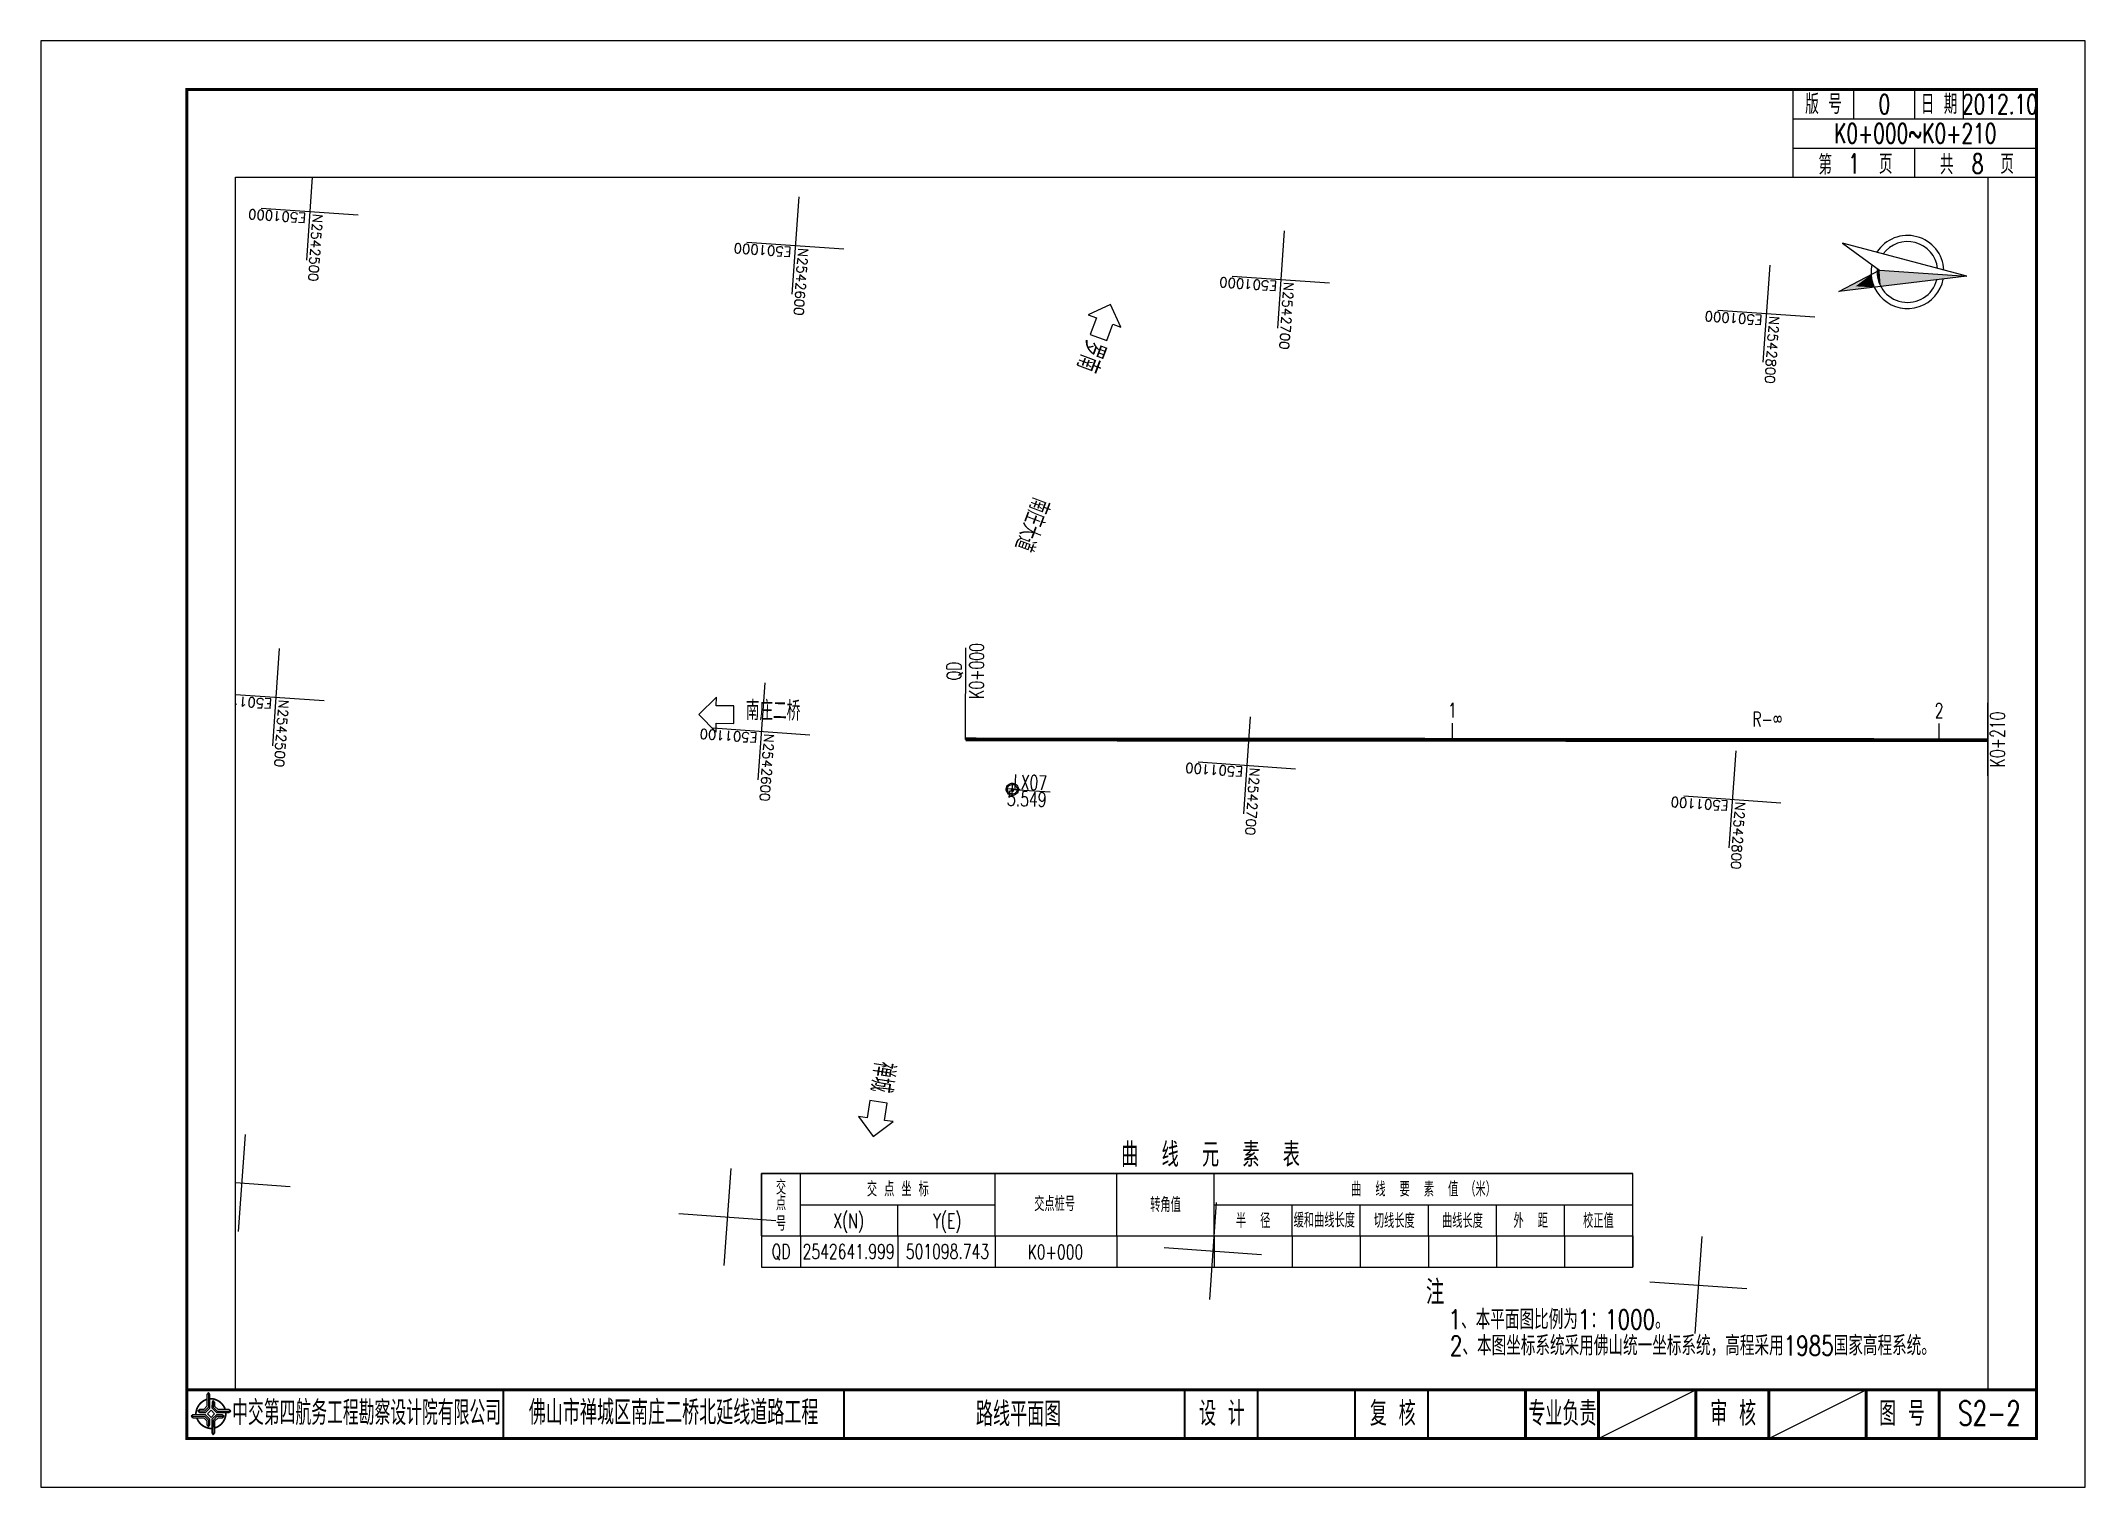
# Paper-space layout '平面图001' of a CAD drawing. Header units: inches, sheet in millimetres. Extents: x -7 to 413, y -20 to 277.
# The model-space entities are those that its viewports show. They can reach past a viewport. Long polylines and large blocks are cut down to what shows.
import ezdxf
from ezdxf.enums import TextEntityAlignment as Align

# ---------------------------------------------------------------- set-up
doc = ezdxf.new("R2010")
doc.units = ezdxf.units.IN
for name, color, linetype in [('0-文字', 7, 'Continuous'), ('canshu', 7, 'Continuous'), ('circle', 3, 'Continuous'), ('HIDE_B', 7, 'Continuous'), ('station', 6, 'Continuous'), ('zhix', 7, 'Continuous'), ('内起讫桩号', 7, 'Continuous'), ('图框', 7, 'Continuous'), ('坐标网', 2, 'Continuous'), ('控制导线点', 7, 'Continuous'), ('文字', 7, 'Continuous'), ('标题栏', 7, 'Continuous'), ('次轮廓线', 7, 'Continuous'), ('红色线', 1, 'Continuous'), ('表头', 6, 'Continuous'), ('表线', 7, 'Continuous'), ('表行', 7, 'Continuous'), ('要素桩', 7, 'Continuous')]:
    doc.layers.add(name, color=color, linetype=linetype)
doc.styles.add('GTF_XW', font='simplex1.shx', dxfattribs={"width": 0.7, "bigfont": 'hztxt.shx'})
doc.styles.get("Standard").update_dxf_attribs({"font": 'simplex1.shx', "width": 0.7, "bigfont": 'hztxt.shx'})
doc.styles.add('内起讫桩号', font='simplex1.shx', dxfattribs={"width": 0.7, "bigfont": 'hztxt.shx'})
doc.styles.add('表头', font='simplex1.shx', dxfattribs={"width": 0.7, "bigfont": 'hztxt.shx'})
doc.styles.add('表行', font='simplex1.shx', dxfattribs={"width": 0.7, "bigfont": 'hztxt.shx'})

# ---------------------------------------------------------------- blocks, each defined once
blk = doc.blocks.new('TK.EBZ')
at = {"layer": '标题栏'}
blk.add_line((-15, 0), (15, 0), dxfattribs=at)
at = {"layer": '内起讫桩号', "style": '内起讫桩号'}
blk.add_attdef('0001', text='', height=2.5, dxfattribs=at).set_placement((0, -1), align=Align.TOP_CENTER)
blk = doc.blocks.new('*U18')
at = {"linetype": 'Continuous'}
for points in [[(7.37, -20.86), (4.74, -14.23), (2.1, -14.85)], [(7.37, -20.86), (2.1, -14.85), (10, -27.5)], [(7.37, -20.86), (7.24, -13.14), (4.74, -14.23)], [(7.37, -20.86), (10, -27.5), (7.24, -13.14)]]:
    blk.add_solid(points, dxfattribs=at)
blk = doc.blocks.new('*U17')
at = {"linetype": 'Continuous'}
for points in [[(0, 24.5), (0, -11.5), (6.74, -10.53)], [(0.62, -12.48), (6.74, -10.53), (0, -11.5)], [(6.74, -10.53), (0.62, -12.48), (3.8, -11.91)]]:
    blk.add_solid(points, dxfattribs=at)
blk = doc.blocks.new('TK.ZBZ')
for p, q in [((0, 24.5), (-10, -27.5)), ((0, -11.5), (0, 24.5)), ((0, 24.5), (10, -27.5)), ((-10, -27.5), (0, -11.5)), ((10, -27.5), (0, -11.5))]:
    blk.add_line(p, q)
for radius, start, end in [(15, 97.08036, 241.14858), (12.5, 100.83878, 237.39017), (15, 261.96927, 82.91964), (12.5, 267.17751, 79.16122)]:
    blk.add_arc((0, 0), radius, start, end)
at = {"linetype": 'Continuous'}
for name in ['*U17', '*U18']:
    blk.add_blockref(name, (0, 0), dxfattribs=at)
blk = doc.blocks.new('曲线元素表带坐标无要素桩表行')
at = {"layer": '表线'}
for p, q in [((-179, 0), (-179, -12.8)), ((-163, 0), (-163, -12.8)), ((-123, 0), (-123, -12.8)), ((-83, 0), (-83, -12.8)), ((-33, 0), (-33, -12.8)), ((7, 0), (7, -12.8)), ((39, 0), (39, -12.8)), ((67, 0), (67, -12.8)), ((95, 0), (95, -12.8)), ((123, 0), (123, -12.8)), ((151, 0), (151, -12.8)), ((179, 0), (179, -12.8)), ((-179, -12.8), (179, -12.8))]:
    blk.add_line(p, q, dxfattribs=at)
at = {"layer": '表行', "style": '表行'}
for tag, width, p in [('JDNAME', 0.75, (-171, -6.4)), ('XN', 0.75, (-143.25, -6.4)), ('YE', 0.75, (-102.62, -6.4)), ('JDZH', 0.75, (-58.27, -6.59)), ('ZHUANJ', 0.65, (-13, -6.4)), ('RR', 0.75, (23, -6.4)), ('S1_S2', 0.75, (53, -6.4)), ('T1_T2', 0.75, (81, -6.4)), ('SC', 0.75, (109, -6.4)), ('EE', 0.75, (137, -6.4)), ('S_T', 0.75, (165, -6.4))]:
    blk.add_attdef(tag, text='', height=4.5, dxfattribs=dict(at, width=width)).set_placement(p, align=Align.MIDDLE_CENTER)
blk = doc.blocks.new('曲线元素表带坐标无要素桩表头')
at = {"layer": '表线'}
for p, q in [((-179, 25.6), (179, 25.6)), ((-179, 0), (-179, 25.6)), ((179, 0), (179, 25.6))]:
    blk.add_line(p, q, dxfattribs=at)
at = {"layer": '表线', "color": 7}
for p, q in [((-163, 0), (-163, 25.6)), ((-83, 0), (-83, 25.6)), ((-33, 0), (-33, 25.6)), ((7, 0), (7, 25.6)), ((-163, 12.8), (-83, 12.8)), ((-123, 0), (-123, 12.8)), ((7, 12.8), (179, 12.8)), ((39, 0), (39, 12.8)), ((67, 0), (67, 12.8)), ((95, 0), (95, 12.8)), ((123, 0), (123, 12.8)), ((151, 0), (151, 12.8)), ((-179, 0), (179, 0))]:
    blk.add_line(p, q, dxfattribs=at)
at = {"layer": '表头', "color": 7, "style": '表头', "width": 0.7}
for s, height, p in [('曲  线  元  素  表', 10, (5.5, 33.38)), ('点', 6, (-171, 13.5)), ('交', 6, (-171, 20)), ('交 点 坐 标', 6, (-123, 19.25)), ('交点桩号', 6, (-58.56, 13.19)), ('曲  线  要  素  值 （米）', 6, (93, 19.2)), ('号', 6, (-171, 5.13)), ('X(N)', 6, (-143.25, 6.25)), ('Y(E)', 6, (-102.75, 6.25)), ('转角值', 6, (-13, 12.8)), ('半  径', 6, (23, 6.25)), ('缓和曲线长度', 6, (52.24, 6.45)), ('切线长度', 6, (81, 6.25)), ('曲线长度', 6, (109, 6.25)), ('外  距', 6, (137.06, 6.25)), ('校正值', 6, (164.88, 6.25))]:
    blk.add_text(s, height=height, dxfattribs=at).set_placement(p, align=Align.MIDDLE_CENTER)
blk = doc.blocks.new('tb')
at = {"lineweight": -3}
h = blk.add_hatch(color=256, dxfattribs=at)
h.paths.add_polyline_path([(-1.23, -0.13), (-3.78, -0.14), (-4.14, -0.41), (-1.4, -0.44), (-0.56, -1.24), (-0.54, -2.62), (-0.27, -2.2), (-0.26, -1.06)])
h.paths.add_polyline_path([(0.13, -1.08), (0.14, -3.86), (0.41, -4.26), (0.44, -1.24), (1.25, -0.43), (2.66, -0.43), (2.26, -0.16), (1.07, -0.15)])
h.paths.add_polyline_path([(1.08, 0.3), (3.62, 0.3), (4.02, 0.56), (1.25, 0.57), (0.43, 1.39), (0.43, 2.8), (0.16, 2.41), (0.15, 1.24)])
h.paths.add_polyline_path([(-0.28, 1.21), (-0.28, 3.99), (-0.56, 4.39), (-0.57, 1.41), (-1.38, 0.6), (-2.74, 0.56), (-2.33, 0.3), (-1.2, 0.29)])
for p, q in [((-0.56, 4.39), (-0.57, 1.41)), ((-1.38, 0.6), (-2.74, 0.56)), ((-0.57, 1.41), (-1.38, 0.6)), ((0.43, 2.8), (0.43, 1.39)), ((0.43, 1.39), (1.25, 0.57)), ((1.25, 0.57), (4.02, 0.56)), ((-4.14, -0.41), (-1.4, -0.44)), ((-1.4, -0.44), (-0.56, -1.24)), ((-0.56, -1.24), (-0.54, -2.62)), ((0.41, -4.26), (0.44, -1.24)), ((0.44, -1.24), (1.25, -0.43)), ((1.25, -0.43), (2.66, -0.43))]:
    blk.add_line(p, q, dxfattribs=at)
at = {"lineweight": -3, "flags": 128}
for points in [[(-0.9, 3.99), (-0.9, 1.58), (-1.53, 0.91), (-2.34, 0.91), (-2.74, 0.56), (-2.33, 0.3), (-1.2, 0.29), (-0.28, 1.21), (-0.28, 3.99), (-0.56, 4.39)], [(-0.04, 0.77), (0.68, 0.04), (-0.04, -0.69), (-0.77, 0.05)], [(3.62, 0.92), (1.43, 0.92), (0.77, 1.54), (0.77, 2.38), (0.43, 2.8), (0.16, 2.41), (0.15, 1.24), (1.08, 0.3), (3.62, 0.3), (4.02, 0.56)], [(-3.73, -0.76), (-1.54, -0.76), (-0.89, -1.39), (-0.89, -2.21), (-0.54, -2.62), (-0.27, -2.2), (-0.26, -1.06), (-1.23, -0.13), (-3.78, -0.14), (-4.14, -0.41)], [(0.75, -3.85), (0.75, -1.43), (1.4, -0.78), (2.26, -0.78), (2.66, -0.43), (2.26, -0.16), (1.07, -0.15), (0.13, -1.08), (0.14, -3.86), (0.41, -4.26)]]:
    blk.add_lwpolyline(points, close=True, dxfattribs=at)
at = {"lineweight": -3, "const_width": 0.35, "flags": 128}
for points in [[(-0.9, 3.02, 0.324167), (-3.16, -0.14)], [(2.88, 0.92, 0.324403), (-0.24, 3.15)], [(0.75, -2.86, 0.325418), (3.02, 0.26)], [(-2.98, -0.76, 0.322976), (0.14, -2.98)]]:
    blk.add_lwpolyline(points, format="xyb", dxfattribs=at)
blk = doc.blocks.new('123')
at = {"layer": '图框', "linetype": 'Continuous'}
for points in [[(-7.5, 277), (-7.5, -20)], [(412.5, 277), (-7.5, 277)], [(412.5, -20), (412.5, 277)], [(-7.5, -20), (412.5, -20)]]:
    blk.add_lwpolyline(points, dxfattribs=at)
blk = doc.blocks.new('控制导线点')
at = {"layer": '控制导线点'}
for p, q in [((500961.792, 2543567.946, 3.298), (500960.192, 2543567.946)), ((500962.192, 2543568.346, 3.298), (500962.192, 2543569.946)), ((500962.192, 2543567.546, 3.298), (500962.192, 2543565.946)), ((500962.592, 2543567.946, 3.298), (500964.192, 2543567.946))]:
    blk.add_line(p, q, dxfattribs=at)
for centre, radius in [((500962.192, 2543567.946), 2.5), ((500962.192, 2543567.946), 2), ((500962.192, 2543567.946, 3.298), 0.4)]:
    blk.add_circle(centre, radius, dxfattribs=at)

msp = doc.modelspace()

# ---------------------------------------------------------------- linework, layer by layer
at = {"layer": '0-文字', "ltscale": 1000, "flags": 128}
for points in [[(501007.58, 2542665.48), (501010.02, 2542661.01), (501010.52, 2542662.74), (501013.98, 2542661.72), (501014.99, 2542665.18), (501011.54, 2542666.19), (501012.05, 2542667.92), (501007.58, 2542665.48)], [(501181.39, 2542628.78), (501178.07, 2542632.65), (501177.94, 2542630.85), (501174.35, 2542631.13), (501174.07, 2542627.54), (501177.66, 2542627.26), (501177.52, 2542625.47), (501181.39, 2542628.78)], [(501097.45, 2542586.94), (501100.82, 2542590.75), (501099.02, 2542590.64), (501098.8, 2542594.23), (501095.21, 2542594.02), (501095.43, 2542590.42), (501093.63, 2542590.31), (501097.45, 2542586.94)]]:
    msp.add_lwpolyline(points, dxfattribs=at)
at = {"layer": 'circle', "flags": 128}
msp.add_lwpolyline([(501098.74, 2542642), (501070.02, 2543056.24), (500722.15, 2543579.97), (500789.69, 2544110.56), (500796.25, 2544564.61), (500780.14, 2544704.36), (500785.15, 2545040.06)], dxfattribs=at)
at = {"layer": 'circle'}
msp.add_circle((501098.74, 2542642), 0, dxfattribs=at)
at = {"layer": 'station'}
for p, q in [((501084.91, 2542841.52), (501081.49, 2542841.28)), ((501091.83, 2542741.76), (501088.41, 2542741.52))]:
    msp.add_line(p, q, dxfattribs=at)
at = {"layer": 'zhix', "const_width": 0.8, "flags": 128}
msp.add_lwpolyline([(501098.74, 2542642), (501075.96, 2542970.62)], dxfattribs=at)
at = {"layer": '坐标网'}
for p, q in [((501000, 2542790), (501000, 2542810)), ((501100, 2542790), (501100, 2542810)), ((501200, 2542790), (501200, 2542810)), ((500990, 2542800), (501010, 2542800)), ((501090, 2542800), (501110, 2542800)), ((501190, 2542800), (501210, 2542800)), ((501000, 2542690), (501000, 2542710)), ((501100, 2542690), (501100, 2542710)), ((501200, 2542690), (501200, 2542710)), ((500990, 2542700), (501010, 2542700)), ((501090, 2542700), (501110, 2542700)), ((501190, 2542700), (501210, 2542700)), ((501000, 2542590), (501000, 2542610)), ((501100, 2542590), (501100, 2542610)), ((501200, 2542590), (501200, 2542610)), ((500990, 2542600), (501010, 2542600)), ((501090, 2542600), (501110, 2542600)), ((501190, 2542600), (501210, 2542600)), ((501000, 2542490), (501000, 2542510)), ((501100, 2542490), (501100, 2542510)), ((501200, 2542490), (501200, 2542510)), ((500990, 2542500), (501010, 2542500)), ((501090, 2542500), (501110, 2542500)), ((501190, 2542500), (501210, 2542500))]:
    msp.add_line(p, q, dxfattribs=at)
at = {"layer": '控制导线点'}
msp.add_line((501108.28, 2542653.53, 2.25), (501108.28, 2542660.1, 2.25), dxfattribs=at)
at = {"layer": '要素桩'}
msp.add_line((501098.74, 2542642), (501079.97, 2542640.7), dxfattribs=at)

# ---------------------------------------------------------------- block references
at = {"layer": '控制导线点', "xscale": 0.5, "yscale": 0.5, "zscale": 0.5}
msp.add_blockref('控制导线点', (250627.19, 1270868.31, 2.25), dxfattribs=at)

# ---------------------------------------------------------------- texts
at = {"layer": '0-文字', "ltscale": 1000, "width": 0.7}
for s, height, rotation, p in [('罗南', 4.5, 343.4255, (501021.49, 2542661.36)), ('禅城', 4.5, 355.4129, (501172.24, 2542629.63)), ('南庄二桥', 4, 93.3221, (501095.28, 2542607.71))]:
    msp.add_text(s, height=height, rotation=rotation, dxfattribs=at).set_placement(p, align=Align.MIDDLE_RIGHT)
at = {"layer": '0-文字', "color": 7, "ltscale": 1000, "true_color": 0xffffff, "width": 0.7}
msp.add_text('南庄大道', height=4, rotation=343.4255, dxfattribs=at).set_placement((501047.86, 2542652.29))
at = {"layer": 'canshu', "style": 'GTF_XW', "width": 0.7}
msp.add_text('R-∞', height=3, rotation=93.9658, dxfattribs=at).set_placement((501083.08, 2542806.01), align=Align.MIDDLE)
at = {"layer": 'station', "style": 'GTF_XW', "width": 0.7}
for s, p in [('2', (501080.35, 2542841.2)), ('1', (501087.27, 2542741.44))]:
    msp.add_text(s, height=3, rotation=93.9658, dxfattribs=at).set_placement(p, align=Align.CENTER)
at = {"layer": '坐标网', "style": 'GTF_XW'}
for s, p in [('N2542800', (501000.4, 2542800.67)), ('N2542800', (501100.4, 2542800.67)), ('N2542700', (501000.4, 2542700.67)), ('N2542700', (501100.4, 2542700.67)), ('N2542600', (501000.4, 2542600.67)), ('N2542600', (501100.4, 2542600.67)), ('N2542500', (501000.4, 2542500.67)), ('N2542500', (501100.4, 2542500.67))]:
    msp.add_text(s, height=2, dxfattribs=at).set_placement(p)
for s, p in [('E501000', (501000.4, 2542799.33)), ('E501100', (501100.4, 2542799.33)), ('E501000', (501000.4, 2542699.33)), ('E501100', (501100.4, 2542699.33)), ('E501000', (501000.4, 2542599.33)), ('E501100', (501100.4, 2542599.33)), ('E501000', (501000.4, 2542499.33)), ('E501100', (501100.4, 2542499.33))]:
    msp.add_text(s, height=2, rotation=270, dxfattribs=at).set_placement(p)
at = {"layer": '控制导线点', "ltscale": 1000, "width": 0.7}
for s, p in [('5.549', (501109.94, 2542659.44)), ('LX07', (501106.5, 2542659.31))]:
    msp.add_text(s, height=3, rotation=91.9824, dxfattribs=at).set_placement(p, align=Align.MIDDLE_RIGHT)
at = {"layer": '要素桩', "style": 'GTF_XW', "width": 0.7}
for s, p in [('K0+000', (501084.56, 2542643.27)), ('QD', (501084.87, 2542638.78))]:
    msp.add_text(s, height=3, rotation=183.9658, dxfattribs=at).set_placement(p, align=Align.MIDDLE)

psp = doc.layouts.new('平面图001')

# ---------------------------------------------------------------- linework, layer by layer
psp.add_line((87.5, 0), (87.5, -10))
at = {"layer": 'HIDE_B', "flags": 128}
psp.add_lwpolyline([(32.5, 0), (32.5, 133.54), (32.5, 249), (392.5, 249), (392.5, 133.54), (392.5, 0), (32.5, 0)], close=True, dxfattribs=at)
at = {"layer": '图框', "linetype": 'Continuous'}
for p, q in [((312.5, -10), (332.5, 0)), ((347.5, -10), (367.5, 0))]:
    psp.add_line(p, q, dxfattribs=at)
at = {"layer": '图框', "linetype": 'Continuous', "const_width": 0.6}
for points in [[(402.5, 267), (22.5, 267), (22.5, -10), (402.5, -10), (402.5, 267)], [(22.5, 0), (402.5, 0)], [(297.5, -10), (297.5, 0)], [(297.5, -10), (297.5, 0)], [(312.5, -10), (312.5, 0)], [(332.5, -10), (332.5, 0)], [(347.5, -10), (347.5, 0)], [(367.5, -10), (367.5, 0)], [(382.5, -10), (382.5, 0)]]:
    psp.add_lwpolyline(points, dxfattribs=at)
at = {"layer": '图框', "const_width": 0.4}
for points in [[(87.5, -10), (87.5, 0)], [(157.5, -10), (157.5, 0)], [(227.5, -10), (227.5, 0)], [(242.5, -10), (242.5, 0)], [(262.5, -10), (262.5, 0)], [(277.5, -10), (277.5, 0)]]:
    psp.add_lwpolyline(points, dxfattribs=at)
at = {"layer": '文字'}
for p, q in [((352.5, 249), (352.5, 267)), ((365, 261), (365, 267)), ((377.5, 261), (377.5, 267)), ((352.5, 261), (402.5, 261)), ((352.5, 255), (402.5, 255)), ((377.5, 249), (377.5, 255)), ((352.5, 249), (402.5, 249))]:
    psp.add_line(p, q, dxfattribs=at)
at = {"layer": '次轮廓线'}
psp.add_line((387.5, 261), (387.5, 267), dxfattribs=at)
at = {"layer": '红色线'}
for p, q in [((140.57, 44.38), (140.57, 25.18)), ((319.57, 44.38), (140.57, 44.38)), ((319.57, 25.18), (319.57, 44.38)), ((140.57, 25.18), (319.57, 25.18))]:
    psp.add_line(p, q, dxfattribs=at)

# ---------------------------------------------------------------- block references
psp.add_blockref('123', (0, 0))
at = {"xscale": 0.5, "yscale": 0.5, "zscale": 0.5}
psp.add_blockref('曲线元素表带坐标无要素桩表头', (230.07, 31.58), dxfattribs=at)
ref = psp.add_blockref('曲线元素表带坐标无要素桩表行', (230.07, 31.58), dxfattribs=dict(xscale=0.5, yscale=0.5, zscale=0.5))
ref.add_attrib('JDNAME', 'QD', dxfattribs={"layer": '表行', "height": 3, "style": '表行', "width": 0.7}).set_placement((144.57, 28.38), align=Align.MIDDLE_CENTER)
ref.add_attrib('YE', '501098.743', dxfattribs={"layer": '表行', "height": 3, "style": '表行', "width": 0.7}).set_placement((178.76, 28.38), align=Align.MIDDLE_CENTER)
ref.add_attrib('XN', '2542641.999', dxfattribs={"layer": '表行', "height": 3, "style": '表行', "width": 0.7}).set_placement((158.45, 28.38), align=Align.MIDDLE_CENTER)
ref.add_attrib('JDZH', 'K0+000', dxfattribs={"layer": '表行', "height": 3, "style": '表行', "width": 0.7}).set_placement((200.94, 28.28), align=Align.MIDDLE_CENTER)
at = {"lineweight": -3}
psp.add_blockref('tb', (27.5, -4.99), dxfattribs=at)
at = {"layer": '标题栏', "xscale": 0.5000000000000311, "yscale": 0.5000000000000007, "zscale": 0.5, "rotation": 265.9920558924547}
psp.add_blockref('TK.ZBZ', (376, 229.54), dxfattribs=at)
at = {"layer": '标题栏'}
ref = psp.add_blockref('TK.EBZ', (392.5, 133.54), dxfattribs=dict(at, xscale=0.5, yscale=0.5, zscale=0.5, rotation=90))
ref.add_attrib('0001', 'K0+210', dxfattribs={"layer": '内起讫桩号', "height": 3, "rotation": 90, "style": '内起讫桩号', "width": 0.7}).set_placement((393, 133.54), align=Align.TOP_CENTER)

# ---------------------------------------------------------------- texts
at = {"layer": '图框', "width": 0.75}
for s, height, p in [('注', 5, (277.08, 17.51)), ('   1、本平面图比例为1：1000。', 4, (275.01, 12.42)), ('   2、本图坐标系统采用佛山统一坐标系统，高程采用1985国家高程系统。', 4, (275.28, 7.05))]:
    psp.add_text(s, height=height, dxfattribs=at).set_placement(p)
at = {"layer": '图框'}
for s, width, p in [('中交第四航务工程勘察设计院有限公司', 0.65, (59.43, -4.75)), ('佛山市禅城区南庄二桥北延线道路工程', 0.7, (122.5, -4.69)), ('设 计', 0.7, (235.16, -4.91)), ('复 核', 0.7, (270.26, -4.91))]:
    psp.add_text(s, height=5, dxfattribs=dict(at, width=width)).set_placement(p, align=Align.MIDDLE_CENTER)
at = {"layer": '图框', "linetype": 'Continuous', "width": 0.7}
for s, p in [('专业负责', (305.11, -4.91)), ('审 核', (340.19, -4.91)), ('图 号', (374.88, -4.91)), ('S2-2', (392.84, -4.8))]:
    psp.add_text(s, height=5, dxfattribs=at).set_placement(p, align=Align.MIDDLE_CENTER)
at = {"layer": '图框', "width": 0.7}
psp.add_attdef('路线平面图', text='图 纸 名 称', height=5, dxfattribs=at).set_placement((193.37, -5), align=Align.MIDDLE_CENTER)
at = {"layer": '文字', "width": 0.7}
for s, p in [('版 号', (358.75, 264)), ('0', (371.25, 264)), ('日 期', (382.5, 264)), ('2012.10', (395, 264))]:
    psp.add_text(s, height=4, dxfattribs=at).set_placement(p, align=Align.MIDDLE_CENTER)
for s, p in [('第', (359.11, 251.78)), ('页', (371.52, 251.76)), ('共', (384.06, 251.78)), ('页', (396.47, 251.76))]:
    psp.add_text(s, height=4, dxfattribs=at).set_placement(p, align=Align.MIDDLE)
for tag, text, p in [('K0+000~K0+210', '[SSTK]+"~"+[ESTK]', (377.61, 258.01)), ('1', '$S0([PNUM])', (365.02, 251.78)), ('8', '$S0([PAGS])', (390.41, 251.78))]:
    psp.add_attdef(tag, text=text, height=4, dxfattribs=at).set_placement(p, align=Align.MIDDLE_CENTER)

# ---------------------------------------------------------------- viewports
at = {"layer": 'HIDE_B', "lineweight": 0, "view_twist_angle": -94.00794411}
vp = psp.add_viewport(center=(212.5, 124.5), size=(360, 249), view_center_point=(2501429.45, -677599.7), view_height=249, dxfattribs=at)
vp.dxf.flags = 0x10000  # cut along an outline
vp.dxf.clipping_boundary_handle = psp.add_lwpolyline([(32.5, 0), (32.5, 133.54), (32.5, 249), (392.5, 249), (392.5, 133.54), (392.5, 0), (32.5, 0)], format="xyb", close=True, dxfattribs={"invisible": 1}).dxf.handle

doc.saveas('drawing.dxf')
